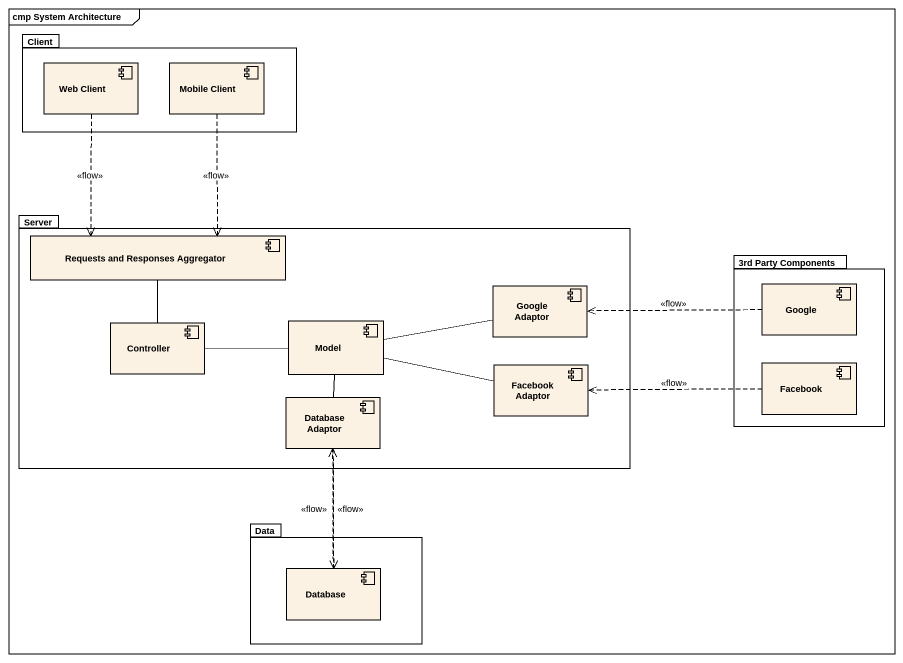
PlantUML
@startuml
mainframe cmp System Architecture
package Client {
  component "Web Client" as Web_Client
  component "Mobile Client" as Mobile_Client
}
package Server {
  component "Requests and Responses Aggregator" as Requests_and_Responses
  component "Google Adaptor" as Google_Adaptor
  component Controller
  component Model
  component "Facebook Adaptor" as Facebook_Adaptor
  component "Database Adaptor" as Database_Adaptor
}
package "3rd Party Components" as p3rd_Party_Components {
  component Google
  component Facebook
}
package Data {
  component "Database" as Database_
}
Web_Client ..> Requests_and_Responses : <<flow>>
Mobile_Client ..> Requests_and_Responses : <<flow>>
Google .left.> Google_Adaptor : <<flow>>
Controller -up- Requests_and_Responses
Controller -right- Model
Model -right- Google_Adaptor
Model -right- Facebook_Adaptor
Facebook .left.> Facebook_Adaptor : <<flow>>
Database_Adaptor -up- Model
Database_Adaptor ..> Database_ : <<flow>>
Database_ .up.> Database_Adaptor : <<flow>>
@enduml
